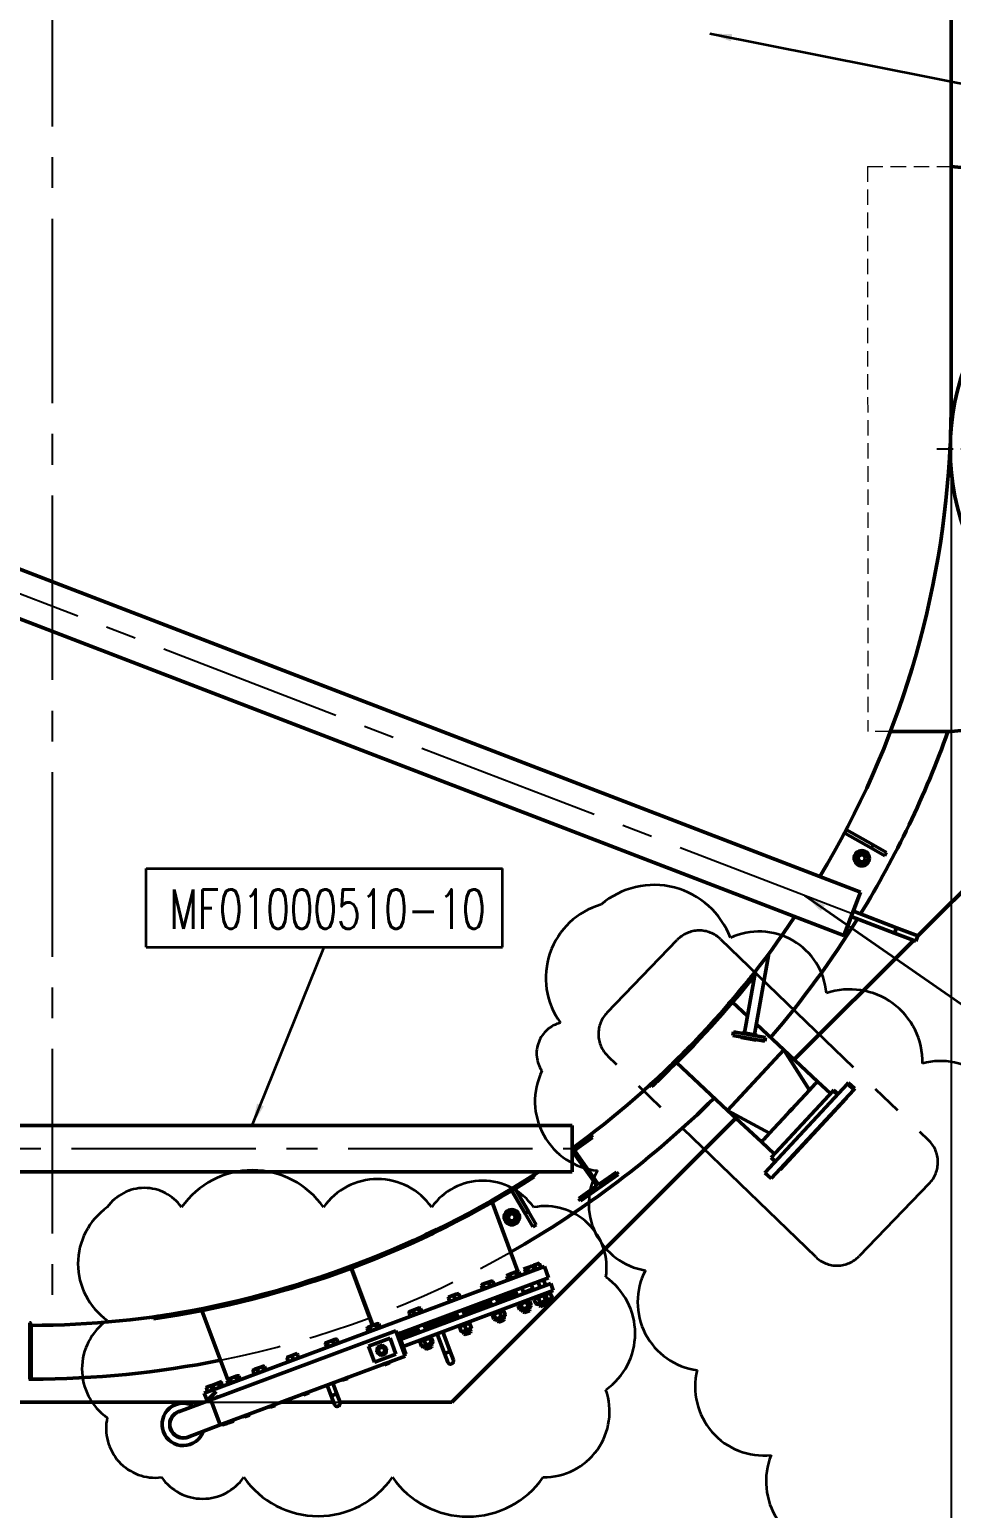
# Model space of a CAD drawing. Header units: inches. Extents: x 0 to 1408, y 0 to 1088.
# Drawn here: x 335 to 455, y 371 to 563.4 of the extents above; entities that cross this region are included whole.
import ezdxf
from ezdxf.enums import TextEntityAlignment as Align

# ---------------------------------------------------------------- set-up
doc = ezdxf.new("R2010")
doc.units = ezdxf.units.IN
doc.header["$LTSCALE"] = 32
doc.header["$MEASUREMENT"] = 0
for name, pattern in [('CENTER', [2, 1.25, -0.25, 0.25, -0.25]), ('CENTER2', [1.125, 0.75, -0.125, 0.125, -0.125]), ('HIDDEN', [0.375, 0.25, -0.125]), ('PHANTOM2', [1.25, 0.625, -0.125, 0.125, -0.125, 0.125, -0.125])]:
    doc.linetypes.add(name, pattern=pattern)
for name, color, linetype, lineweight in [('AM_0', 7, 'Continuous', 50), ('AM_6', 140, 'Continuous', 35), ('Equipment-AM_0', 7, 'Continuous', 50), ('Equipment-AM_3', 6, 'HIDDEN', 25), ('Equipment-AM_5', 92, 'Continuous', 25), ('Equipment-AM_7', 142, 'CENTER', 25), ('Layout-AM_11', 92, 'PHANTOM2', 25), ('Layout-AM_6', 140, 'Continuous', 35)]:
    doc.layers.add(name, color=color, linetype=linetype, lineweight=lineweight)
doc.styles.add('simplex', font='simplex.shx', dxfattribs={"width": 0.75})
doc.styles.get("Standard").update_dxf_attribs({"font": 'ROMANS.SHX', "width": 0.7})
doc.dimstyles.new('METSOPOWER_ANSI$7', dxfattribs={"dimscale": 24, "dimtxt": 0.12, "dimasz": 0.12, "dimexe": 0.1, "dimexo": 0.05, "dimgap": 0.06, "dimtad": 1, "dimtoh": 1, "dimzin": 12, "dimdsep": 46, "dimlunit": 3, "dimtxsty": 'Standard', "dimcen": 0, "dimclrd": 256, "dimclre": 256, "dimclrt": 140, "dimadec": 0, "dimazin": 2, "dimtp": 0.1, "dimtm": 0.1, "dimtfac": 0.71, "dimtmove": 0, "dimatfit": 3, "dimfxl": 1, "dimtzin": 7, "dimlwd": -1, "dimlwe": -1, "dimarcsym": 1})
doc.dimstyles.new('VALMET_ANSI$0', dxfattribs={"dimscale": 48, "dimtxt": 0.12, "dimasz": 0.12, "dimexe": 0.1, "dimexo": 0.05, "dimgap": 0.06, "dimtad": 1, "dimtoh": 1, "dimdec": 5, "dimzin": 7, "dimdsep": 46, "dimlunit": 4, "dimtxsty": 'Standard', "dimcen": 0, "dimclrd": 256, "dimclre": 256, "dimclrt": 140, "dimadec": 0, "dimazin": 2, "dimtp": 0.1, "dimtm": 0.1, "dimtfac": 0.71, "dimtdec": 5, "dimtofl": 0, "dimtmove": 0, "dimatfit": 3, "dimfxl": 1, "dimfrac": 2, "dimtolj": 1, "dimtzin": 7, "dimlwd": -1, "dimlwe": -1, "dimarcsym": 1})

# ---------------------------------------------------------------- blocks, each defined once
blk = doc.blocks.new('*D43')
at = {"layer": 'Defpoints', "color": 0, "transparency": 16777216}
for p in [(443.64, 646.84), (574.2, 646.84), (485.22, 508.84)]:
    blk.add_point(p, dxfattribs=at)
at = {"layer": 'Equipment-AM_5', "linetype": 'ByBlock', "transparency": 16777216}
for p, q in [((445.24, 646.84), (577.4, 646.84)), ((574.2, 512.68), (574.2, 643)), ((486.82, 508.84), (577.4, 508.84))]:
    blk.add_line(p, q, dxfattribs=at)
at = {"layer": 'Equipment-AM_5', "transparency": 16777216}
for points in [[(573.56, 643), (574.84, 643), (574.2, 646.84)], [(573.56, 512.68), (574.84, 512.68), (574.2, 508.84)]]:
    blk.add_solid(points, dxfattribs=at)
at = {"layer": 'Equipment-AM_5', "color": 140, "transparency": 16777216, "insert": (570, 577.84), "char_height": 3.84, "attachment_point": 5, "rotation": 90}
blk.add_mtext('\\A1;11\'-6"', dxfattribs=at)
blk = doc.blocks.new('*D44')
at = {"layer": 'Defpoints', "color": 0, "transparency": 16777216}
for p in [(214.97, 527.96), (454.97, 527.96), (454.97, 306.8)]:
    blk.add_point(p, dxfattribs=at)
at = {"layer": 'Equipment-AM_5', "linetype": 'ByBlock', "transparency": 16777216}
for p, q in [((214.97, 526.36), (214.97, 303.6)), ((454.97, 526.36), (454.97, 303.6)), ((218.81, 306.8), (451.13, 306.8))]:
    blk.add_line(p, q, dxfattribs=at)
at = {"layer": 'Equipment-AM_5', "transparency": 16777216}
for points in [[(218.81, 307.44), (218.81, 306.16), (214.97, 306.8)], [(451.13, 307.44), (451.13, 306.16), (454.97, 306.8)]]:
    blk.add_solid(points, dxfattribs=at)
at = {"layer": 'Equipment-AM_5', "color": 140, "transparency": 16777216, "char_height": 3.84, "attachment_point": 5}
for s, insert in [('\\A1;20\'-0"', (334.97, 311)), ('\\A1;OUTSIDE DIMENSION', (334.97, 302.96))]:
    blk.add_mtext(s, dxfattribs=dict(at, insert=insert))
blk = doc.blocks.new('POW PDM_NO REV')
at = {"layer": 'AM_6'}
for p, q in [((0, 0), (0, 0.32)), ((0, 0.32), (1.45, 0.32)), ((1.45, 0), (1.45, 0.32)), ((0, 0), (1.45, 0))]:
    blk.add_line(p, q, dxfattribs=at)
at = {"layer": 'AM_6', "style": 'simplex', "width": 0.75}
blk.add_attdef('POWP00XXXX', text='', height=0.16, dxfattribs=at).set_placement((0.7384, 0.0265), align=Align.BOTTOM_CENTER)
blk = doc.blocks.new('A$C240c1221')
at = {"layer": 'AM_0'}
for p, q in [((-4.79, -1.06), (-4.88, -0.82)), ((-7, -13.33), (-10.29, -4.31)), ((-47.94, -28.86), (-3.55, -12.69)), ((-25.99, -20.21), (-28.71, -12.74)), ((-25.99, -20.21), (-28.71, -12.75)), ((-25.92, -20.19), (-28.64, -12.72)), ((-25.92, -20.19), (-28.64, -12.72)), ((-7.12, -13.34), (-7.69, -13.55)), ((-7.12, -13.34), (-7.03, -13.31)), ((-6.72, -13.82), (-6.89, -13.37)), ((-6.06, -12.95), (-6.25, -13.02)), ((-5.93, -13.53), (-6.09, -13.08)), ((-5.42, -12.72), (-6.06, -12.95)), ((-5.93, -13.53), (-5.58, -13.41)), ((-5.58, -13.41), (-5.75, -12.96)), ((-4.84, -13.14), (-5.58, -13.41)), ((-4.94, -12.55), (-5.42, -12.72)), ((-4.84, -13.14), (-5.01, -12.69)), ((-4.54, -12.4), (-4.92, -12.54)), ((-4.89, -12.55), (-4.92, -12.54)), ((-4.64, -13.07), (-4.84, -13.14)), ((-4.64, -13.07), (-4.81, -12.61)), ((-4, -12.83), (-4.64, -13.07)), ((-4.2, -12.28), (-4.54, -12.4)), ((-4.2, -12.28), (-4.17, -12.38)), ((-4, -12.83), (-4.17, -12.38)), ((-3.55, -12.69), (-3.01, -14.17)), ((-22.62, -21.31), (-3.01, -14.17)), ((-2.74, -14.91), (-22.35, -22.05)), ((-11.59, -15.59), (-11.75, -15.14)), ((-11.22, -14.83), (-11.69, -15)), ((-11.39, -15.52), (-11.55, -15.07)), ((-10.64, -15.25), (-11.39, -15.52)), ((-10.57, -14.6), (-11.22, -14.83)), ((-10.64, -15.25), (-10.81, -14.8)), ((-10.1, -15.05), (-10.64, -15.25)), ((-10.57, -14.6), (-10.38, -14.53)), ((-10.35, -14.54), (-10.38, -14.53)), ((-10.1, -15.05), (-10.27, -14.6)), ((-8.26, -14.38), (-8.43, -13.93)), ((-8.27, -13.76), (-8.36, -13.79)), ((-7.69, -13.55), (-8.27, -13.76)), ((-8.26, -14.38), (-7.88, -14.24)), ((-7.88, -14.24), (-8.04, -13.79)), ((-7.11, -13.96), (-7.88, -14.24)), ((-7.11, -13.96), (-7.27, -13.51)), ((-6.72, -13.82), (-7.11, -13.96)), ((-6.81, -13.87), (-6.81, -13.86)), ((-6.19, -15.58), (-6.27, -15.35)), ((-5.28, -15), (-5.01, -15.74)), ((-4.13, -15.41), (-4.4, -14.67)), ((-3.41, -15.15), (-3.68, -14.41)), ((-2.41, -15.83), (-2.74, -14.91)), ((-2.41, -15.83), (-22.01, -22.97)), ((-15.75, -16.48), (-16.08, -16.6)), ((-16.04, -16.7), (-16.08, -16.6)), ((-15.88, -17.16), (-16.04, -16.7)), ((-15.21, -16.91), (-15.88, -17.16)), ((-15.08, -16.24), (-15.75, -16.48)), ((-15.21, -16.91), (-15.37, -16.46)), ((-14.54, -16.67), (-15.21, -16.91)), ((-15.08, -16.24), (-14.75, -16.12)), ((-14.75, -16.12), (-14.71, -16.22)), ((-14.54, -16.67), (-14.71, -16.22)), ((-10.66, -17.21), (-14.14, -18.47)), ((-11.59, -15.59), (-11.39, -15.52)), ((-10.74, -16.98), (-10.47, -17.72)), ((-9.58, -17.4), (-9.85, -16.66)), ((-7.31, -15.99), (-9.77, -16.88)), ((-7.23, -16.21), (-9.69, -17.1)), ((-9.62, -17.29), (-7.16, -16.39)), ((-7.39, -15.76), (-7.12, -16.5)), ((-5.47, -17.12), (-7.1, -17.71)), ((-6.23, -16.18), (-6.5, -15.44)), ((-6.19, -15.58), (-6.42, -15.66)), ((-6.18, -15.83), (-6.34, -15.88)), ((-6.27, -16.07), (-5.05, -15.62)), ((-6.11, -16.01), (-6.18, -15.83)), ((-5.82, -17.31), (-5.84, -17.25)), ((-5.47, -17.12), (-5.53, -16.97)), ((-5.48, -17.24), (-5.3, -17.73)), ((-5.05, -16.8), (-4.99, -16.94)), ((-3.37, -16.35), (-4.99, -16.94)), ((-4.89, -17.02), (-4.7, -17.52)), ((-4.39, -17.52), (-3.75, -17.29)), ((-4.34, -16.82), (-4.16, -17.32)), ((-3.75, -17.29), (-3.28, -17.12)), ((-3.71, -16.55), (-3.74, -16.49)), ((-3.71, -16.48), (-3.73, -16.49)), ((-3.6, -16.55), (-3.42, -17.05)), ((-3.48, -16.42), (-3.51, -16.4)), ((-3.36, -17.52), (-3.48, -17.19)), ((-3.37, -16.35), (-3.42, -16.2)), ((-3.4, -16.48), (-3.22, -16.98)), ((-2.65, -16.09), (-3.37, -16.35)), ((-3.36, -17.52), (-2.64, -17.26)), ((-3.26, -17.11), (-2.87, -16.97)), ((-3.26, -17.11), (-3.24, -17.07)), ((-3.01, -16.24), (-3.02, -16.22)), ((-2.54, -16.85), (-2.87, -16.97)), ((-2.76, -16.25), (-2.8, -16.14)), ((-2.76, -16.25), (-2.58, -16.74)), ((-2.64, -17.26), (-2.76, -16.93)), ((-2.71, -17.41), (-2.64, -17.26)), ((-2.65, -16.09), (-2.7, -15.94)), ((-2.54, -16.85), (-2.58, -16.74)), ((-54.47, -19.15), (-54.56, -18.91)), ((-44.88, -27.13), (-48.17, -18.11)), ((-21.04, -19.04), (-21.2, -18.59)), ((-21.16, -18.45), (-21.18, -18.49)), ((-20.97, -18.38), (-21.16, -18.45)), ((-20.49, -18.84), (-21.04, -19.04)), ((-20.33, -18.15), (-20.97, -18.38)), ((-20.49, -18.84), (-20.66, -18.39)), ((-19.75, -18.57), (-20.49, -18.84)), ((-20.33, -18.15), (-19.85, -17.98)), ((-19.75, -18.57), (-19.92, -18.12)), ((-19.75, -18.57), (-19.55, -18.5)), ((-19.55, -18.5), (-19.72, -18.04)), ((-15.03, -18.8), (-19.23, -20.33)), ((-14.95, -19.02), (-19.14, -20.55)), ((-19.08, -20.73), (-14.88, -19.2)), ((-15.11, -18.57), (-14.84, -19.31)), ((-13.95, -18.99), (-14.22, -18.25)), ((-10.58, -17.43), (-14.06, -18.69)), ((-13.99, -18.88), (-10.51, -17.61)), ((-10.51, -18.78), (-10.45, -18.93)), ((-8.82, -18.34), (-10.45, -18.93)), ((-10.34, -19.01), (-10.16, -19.51)), ((-10.14, -18.94), (-9.96, -19.43)), ((-10.08, -18.8), (-10.11, -18.81)), ((-10.08, -18.8), (-10.06, -18.86)), ((-9.55, -19.4), (-8.91, -19.17)), ((-9.4, -18.67), (-9.22, -19.16)), ((-8.82, -19.51), (-8.94, -19.18)), ((-8.91, -19.17), (-8.72, -19.1)), ((-8.82, -18.34), (-8.88, -18.19)), ((-8.86, -18.47), (-8.68, -18.96)), ((-8.72, -19.1), (-8.7, -19.06)), ((-7.15, -17.56), (-7.1, -17.71)), ((-7.02, -17.8), (-6.84, -18.29)), ((-6.73, -17.58), (-6.71, -17.63)), ((-6.7, -18.36), (-6.61, -18.33)), ((-6.63, -17.66), (-6.45, -18.15)), ((-6.61, -18.33), (-6.03, -18.12)), ((-6.49, -18.23), (-6.35, -18.61)), ((-6.35, -18.61), (-5.47, -18.29)), ((-6.35, -18.61), (-6.2, -18.68)), ((-5.54, -18.44), (-6.2, -18.68)), ((-6.03, -18.12), (-5.45, -17.91)), ((-5.86, -17.38), (-5.68, -17.87)), ((-5.47, -18.29), (-5.61, -17.9)), ((-5.54, -18.44), (-5.47, -18.29)), ((-5.45, -17.91), (-5.36, -17.87)), ((-5.36, -17.87), (-5.3, -17.73)), ((-4.59, -17.59), (-4.39, -17.52)), ((-4.37, -17.51), (-4.25, -17.84)), ((-4.25, -17.84), (-3.36, -17.52)), ((-4.25, -17.84), (-4.1, -17.92)), ((-3.43, -17.67), (-4.1, -17.92)), ((-3.43, -17.67), (-3.36, -17.52)), ((-3.41, -17.64), (-3.38, -17.65)), ((-2.71, -17.41), (-3.38, -17.65)), ((-22.96, -20.93), (-47.08, -29.72)), ((-26.52, -21.03), (-26.69, -20.58)), ((-26.53, -20.41), (-26.62, -20.44)), ((-25.96, -20.2), (-26.53, -20.41)), ((-26.14, -20.89), (-26.52, -21.03)), ((-26.14, -20.89), (-26.3, -20.44)), ((-25.37, -20.61), (-26.14, -20.89)), ((-25.96, -20.2), (-25.38, -19.99)), ((-25.78, -20.79), (-25.79, -20.77)), ((-25.78, -20.79), (-25.79, -20.77)), ((-25.71, -20.76), (-25.72, -20.74)), ((-25.71, -20.76), (-25.72, -20.74)), ((-25.37, -20.61), (-25.53, -20.16)), ((-25.29, -19.96), (-25.38, -19.99)), ((-25.37, -20.61), (-24.98, -20.47)), ((-24.98, -20.47), (-25.15, -20.02)), ((-22.96, -20.93), (-21.77, -24.22)), ((-22.71, -21.05), (-22.9, -21.12)), ((-22.71, -21.05), (-21.65, -23.97)), ((-20.11, -20.65), (-22.54, -21.53)), ((-20.03, -20.87), (-22.46, -21.75)), ((-22.39, -21.94), (-19.96, -21.06)), ((-20.19, -20.43), (-19.92, -21.17)), ((-19.04, -20.84), (-19.31, -20.1)), ((-15.89, -23.68), (-16.83, -21.09)), ((-14.87, -20.37), (-14.82, -20.52)), ((-13.19, -19.93), (-14.82, -20.52)), ((-14.67, -20.47), (-14.63, -20.57)), ((-14.63, -20.57), (-14.45, -21.07)), ((-14.45, -20.39), (-14.44, -20.4)), ((-14.45, -21.07), (-14.41, -21.17)), ((-14.41, -21.17), (-14.08, -21.05)), ((-14.19, -21.09), (-14.07, -21.42)), ((-14.08, -21.05), (-13.42, -20.81)), ((-14.07, -21.42), (-13.18, -21.1)), ((-13.97, -20.33), (-13.79, -20.83)), ((-13.42, -20.81), (-13.08, -20.69)), ((-13.3, -20.09), (-13.34, -19.98)), ((-13.3, -20.09), (-13.12, -20.58)), ((-13.18, -21.1), (-13.3, -20.77)), ((-13.25, -21.25), (-13.18, -21.1)), ((-13.19, -19.93), (-13.24, -19.78)), ((-13.08, -20.69), (-13.12, -20.58)), ((-10.08, -19.56), (-10.05, -19.58)), ((-10.02, -19.57), (-9.55, -19.4)), ((-9.85, -19.44), (-9.7, -19.83)), ((-9.85, -19.51), (-9.83, -19.5)), ((-9.7, -19.83), (-8.82, -19.51)), ((-9.7, -19.83), (-9.55, -19.9)), ((-8.89, -19.66), (-9.55, -19.9)), ((-8.89, -19.66), (-8.82, -19.51)), ((-31.95, -23.01), (-32.12, -22.56)), ((-31.59, -22.25), (-32.06, -22.42)), ((-31.75, -22.94), (-31.95, -23.01)), ((-31.75, -22.94), (-31.92, -22.49)), ((-31.01, -22.67), (-31.75, -22.94)), ((-31.59, -22.25), (-30.94, -22.02)), ((-31.01, -22.67), (-31.18, -22.22)), ((-31.01, -22.67), (-30.47, -22.47)), ((-30.75, -21.94), (-30.94, -22.02)), ((-30.47, -22.47), (-30.63, -22.02)), ((-26.52, -22.91), (-23.71, -21.89)), ((-25.76, -24.99), (-26.52, -22.91)), ((-25.39, -23.37), (-25.33, -23.03)), ((-25.01, -22.91), (-25.33, -23.03)), ((-24.69, -22.8), (-25.01, -22.91)), ((-24.43, -23.02), (-24.69, -22.8)), ((-24.17, -23.23), (-24.43, -23.02)), ((-22.95, -23.97), (-23.71, -21.89)), ((-19.96, -22.23), (-19.9, -22.37)), ((-18.28, -21.78), (-19.9, -22.37)), ((-19.8, -22.45), (-19.61, -22.95)), ((-19.53, -23.01), (-19.5, -23.02)), ((-19.5, -23.02), (-19.3, -22.95)), ((-19.3, -22.95), (-18.66, -22.72)), ((-19.28, -22.94), (-19.16, -23.27)), ((-19.25, -22.25), (-19.07, -22.75)), ((-19.16, -23.27), (-18.27, -22.95)), ((-18.66, -22.72), (-18.19, -22.55)), ((-18.65, -21.92), (-18.62, -21.91)), ((-18.62, -21.97), (-18.65, -21.92)), ((-18.51, -21.98), (-18.33, -22.48)), ((-18.27, -22.95), (-18.41, -22.56)), ((-18.36, -22.61), (-18.39, -22.62)), ((-18.34, -23.1), (-18.27, -22.95)), ((-18.28, -21.78), (-18.33, -21.63)), ((-18.31, -21.91), (-18.13, -22.41)), ((-18.17, -22.54), (-18.15, -22.5)), ((-17.57, -21.36), (-16.63, -23.95)), ((-14.07, -21.42), (-13.92, -21.49)), ((-13.25, -21.25), (-13.92, -21.49)), ((-45.89, -33.01), (-21.77, -24.22)), ((-36.83, -24.16), (-37.16, -24.28)), ((-37.16, -24.28), (-37.13, -24.38)), ((-36.96, -24.84), (-37.13, -24.38)), ((-36.3, -24.59), (-36.96, -24.84)), ((-36.83, -24.16), (-36.17, -23.92)), ((-36.3, -24.59), (-36.46, -24.14)), ((-36.3, -24.59), (-35.63, -24.35)), ((-35.83, -23.8), (-36.17, -23.92)), ((-35.79, -23.9), (-35.83, -23.8)), ((-35.63, -24.35), (-35.79, -23.9)), ((-25.76, -24.99), (-22.95, -23.97)), ((-25.45, -23.7), (-25.39, -23.37)), ((-25.45, -23.7), (-25.19, -23.92)), ((-25.19, -23.92), (-24.92, -24.14)), ((-24.6, -24.02), (-24.92, -24.14)), ((-24.61, -25.26), (-23.73, -24.94)), ((-24.28, -23.91), (-24.6, -24.02)), ((-24.22, -23.57), (-24.28, -23.91)), ((-24.17, -23.23), (-24.22, -23.57)), ((-23.8, -25.09), (-23.73, -24.94)), ((-23.73, -24.94), (-23.73, -24.94)), ((-21.83, -24.04), (-21.65, -23.97)), ((-19.16, -23.27), (-19.01, -23.35)), ((-18.34, -23.1), (-19.01, -23.35)), ((-15.89, -23.68), (-16.63, -23.95)), ((-16.63, -23.95), (-16.23, -25.06)), ((-15.49, -24.79), (-15.89, -23.68)), ((-44.79, -27.06), (-44.22, -26.85)), ((-43.64, -26.64), (-44.22, -26.85)), ((-43.63, -27.26), (-43.79, -26.81)), ((-43.55, -26.61), (-43.64, -26.64)), ((-43.25, -27.12), (-43.41, -26.67)), ((-41.41, -26.46), (-41.57, -26)), ((-41.34, -25.8), (-41.53, -25.87)), ((-40.86, -26.26), (-41.41, -26.46)), ((-41.34, -25.8), (-40.69, -25.57)), ((-40.86, -26.26), (-41.03, -25.81)), ((-40.86, -26.26), (-40.12, -25.99)), ((-40.22, -25.4), (-40.69, -25.57)), ((-40.12, -25.99), (-40.28, -25.53)), ((-40.17, -25.4), (-40.2, -25.39)), ((-39.92, -25.91), (-40.12, -25.99)), ((-39.92, -25.91), (-40.09, -25.46)), ((-30.07, -27.25), (-29.18, -26.93)), ((-29.25, -27.08), (-29.18, -26.93)), ((-29.18, -26.93), (-29.18, -26.92)), ((-24.61, -25.26), (-24.46, -25.33)), ((-24.61, -25.26), (-24.61, -25.26)), ((-23.8, -25.09), (-24.46, -25.33)), ((-47.72, -29.95), (-46.38, -28.64)), ((-47.71, -28.12), (-47.37, -28)), ((-47.71, -28.12), (-47.67, -28.22)), ((-47.51, -28.68), (-47.67, -28.22)), ((-47.51, -28.68), (-46.86, -28.44)), ((-46.99, -27.86), (-47.37, -28)), ((-46.86, -28.44), (-47.03, -27.99)), ((-46.97, -27.85), (-46.5, -27.68)), ((-46.66, -28.37), (-46.86, -28.44)), ((-46.66, -28.37), (-46.83, -27.92)), ((-46.66, -28.37), (-45.92, -28.1)), ((-45.85, -27.45), (-46.5, -27.68)), ((-45.92, -28.1), (-46.09, -27.65)), ((-45.58, -27.97), (-45.92, -28.1)), ((-45.66, -27.37), (-45.85, -27.45)), ((-45.58, -27.97), (-45.74, -27.52)), ((-44.78, -27.69), (-44.95, -27.23)), ((-44.79, -27.06), (-44.88, -27.09)), ((-44.4, -27.55), (-44.78, -27.69)), ((-44.69, -27.67), (-44.69, -27.65)), ((-44.4, -27.55), (-44.56, -27.09)), ((-44.4, -27.55), (-43.63, -27.26)), ((-43.25, -27.12), (-43.63, -27.26)), ((-35.16, -29.1), (-34.27, -28.78)), ((-34.34, -28.93), (-34.27, -28.78)), ((-34.27, -28.78), (-34.27, -28.78)), ((-31.94, -27.93), (-31.43, -29.34)), ((-30.69, -29.07), (-31.2, -27.66)), ((-30.07, -27.25), (-29.92, -27.32)), ((-30.07, -27.25), (-30.07, -27.25)), ((-29.25, -27.08), (-29.92, -27.32)), ((-47.08, -29.72), (-51.31, -31.26)), ((-47.94, -28.86), (-47.59, -29.82)), ((-47.08, -29.72), (-45.89, -33.01)), ((-45.89, -33.01), (-47.08, -29.72)), ((-46.38, -29.46), (-46.16, -29.25)), ((-39.52, -30.69), (-38.64, -30.37)), ((-39.52, -30.69), (-39.37, -30.76)), ((-39.52, -30.69), (-39.52, -30.69)), ((-38.71, -30.52), (-39.37, -30.76)), ((-38.71, -30.52), (-38.64, -30.37)), ((-38.64, -30.37), (-38.64, -30.37)), ((-35.16, -29.1), (-35.01, -29.17)), ((-35.16, -29.1), (-35.16, -29.1)), ((-34.34, -28.93), (-35.01, -29.17)), ((-30.69, -29.07), (-31.43, -29.34)), ((-31.43, -29.34), (-31.02, -30.45)), ((-30.28, -30.18), (-30.69, -29.07)), ((-51.32, -31.24), (-51.25, -31.21)), ((-45.7, -32.94), (-44.98, -32.68)), ((-44.98, -32.68), (-44.09, -32.36)), ((-44.98, -32.68), (-44.98, -32.68)), ((-44.98, -32.68), (-44.83, -32.75)), ((-44.16, -32.51), (-44.83, -32.75)), ((-44.16, -32.51), (-44.09, -32.36)), ((-44.09, -32.36), (-44.09, -32.36)), ((-42.88, -31.91), (-41.99, -31.59)), ((-42.88, -31.91), (-42.88, -31.91)), ((-42.88, -31.91), (-42.72, -31.98)), ((-42.06, -31.74), (-42.72, -31.98)), ((-42.06, -31.74), (-41.99, -31.59)), ((-41.99, -31.59), (-41.99, -31.59)), ((-50.11, -34.55), (-45.89, -33.01)), ((-45.7, -32.94), (-45.7, -32.94)), ((-45.7, -32.94), (-45.55, -33.01)), ((-44.88, -32.77), (-45.55, -33.01)), ((-44.88, -32.77), (-44.87, -32.73))]:
    blk.add_line(p, q, dxfattribs=at)
at = {"layer": 'AM_0', "flags": 128}
for points in [[(-5.58, -12.81), (-5.71, -12.83), (-5.76, -12.84)], [(-5.23, -12.68), (-5.15, -12.62), (-5.12, -12.61)], [(-5.12, -12.61), (-5.04, -12.59), (-4.98, -12.59)], [(-5.01, -12.69), (-5, -12.64), (-4.98, -12.58), (-4.95, -12.55), (-4.94, -12.55)], [(-11.69, -15), (-11.71, -15.02), (-11.73, -15.05), (-11.75, -15.14)], [(-11.55, -15.07), (-11.62, -15.02), (-11.68, -15), (-11.69, -15)], [(-10.35, -14.54), (-10.34, -14.55), (-10.27, -14.6)], [(-4.82, -16.88), (-4.83, -16.88), (-4.86, -16.92), (-4.88, -16.98), (-4.89, -17.02)], [(-4.77, -16.89), (-4.79, -16.88), (-4.82, -16.88)], [(-3.57, -16.46), (-3.67, -16.46), (-3.71, -16.48)], [(-3.54, -16.41), (-3.54, -16.42), (-3.57, -16.45), (-3.59, -16.51), (-3.6, -16.55)], [(-3.42, -17.05), (-3.38, -17.08), (-3.33, -17.11), (-3.29, -17.12), (-3.28, -17.12)], [(-21.2, -18.59), (-21.19, -18.5), (-21.18, -18.49)], [(-19.85, -17.98), (-19.88, -17.99), (-19.9, -18.03), (-19.92, -18.12)], [(-19.72, -18.04), (-19.78, -17.99), (-19.84, -17.97), (-19.85, -17.98)], [(-10.34, -19.01), (-10.33, -18.93), (-10.29, -18.88), (-10.28, -18.87)], [(-10.28, -18.87), (-10.25, -18.87), (-10.22, -18.88), (-10.14, -18.94)], [(-8.99, -18.4), (-9.02, -18.42), (-9.03, -18.44)], [(-8.86, -18.47), (-8.92, -18.42), (-8.98, -18.4), (-8.99, -18.4)], [(-8.7, -19.06), (-8.7, -19.06), (-8.68, -18.96)], [(-4.7, -17.52), (-4.67, -17.55), (-4.62, -17.58), (-4.57, -17.59), (-4.57, -17.58)], [(-4.57, -17.58), (-4.54, -17.56), (-4.53, -17.54)], [(-10.02, -19.57), (-10.05, -19.57), (-10.09, -19.56), (-10.16, -19.51)], [(-9.96, -19.43), (-9.98, -19.51), (-10.01, -19.57), (-10.02, -19.57)], [(-32.12, -22.56), (-32.1, -22.48), (-32.07, -22.43), (-32.06, -22.42)], [(-32.06, -22.42), (-32.03, -22.42), (-31.99, -22.43), (-31.92, -22.49)], [(-30.77, -21.95), (-30.79, -21.97), (-30.81, -22)], [(-30.63, -22.02), (-30.7, -21.97), (-30.76, -21.95), (-30.77, -21.95)], [(-19.73, -22.31), (-19.76, -22.33), (-19.77, -22.36), (-19.8, -22.45)], [(-19.68, -22.32), (-19.72, -22.31), (-19.73, -22.31)], [(-19.61, -22.95), (-19.55, -23), (-19.49, -23.02), (-19.48, -23.01)], [(-19.48, -23.01), (-19.45, -23), (-19.44, -22.97)], [(-18.62, -21.91), (-18.55, -21.89), (-18.48, -21.88)], [(-18.51, -21.98), (-18.49, -21.9), (-18.46, -21.85), (-18.45, -21.84)], [(-18.45, -21.84), (-18.42, -21.84), (-18.38, -21.85), (-18.31, -21.91)], [(-18.25, -22.54), (-18.33, -22.59), (-18.36, -22.61)], [(-18.19, -22.55), (-18.22, -22.55), (-18.25, -22.54), (-18.33, -22.48)], [(-18.13, -22.41), (-18.15, -22.49), (-18.18, -22.54), (-18.19, -22.55)], [(-41.51, -25.86), (-41.53, -25.88), (-41.55, -25.91), (-41.57, -26)], [(-41.46, -25.87), (-41.5, -25.86), (-41.51, -25.86)], [(-40.39, -25.46), (-40.3, -25.44), (-40.26, -25.44)], [(-40.28, -25.53), (-40.27, -25.45), (-40.23, -25.4), (-40.22, -25.4)], [(-40.22, -25.4), (-40.19, -25.39), (-40.16, -25.41), (-40.09, -25.46)], [(-47.03, -27.99), (-47.02, -27.94), (-47, -27.89), (-46.97, -27.85), (-46.97, -27.85)], [(-46.79, -27.79), (-46.86, -27.82), (-46.91, -27.86)], [(-46.66, -27.77), (-46.76, -27.78), (-46.79, -27.79)], [(-46.75, -27.78), (-46.75, -27.77), (-46.71, -27.76)], [(-46.71, -27.76), (-46.62, -27.73), (-46.6, -27.73)], [(-46.31, -27.64), (-46.2, -27.57), (-46.15, -27.55)], [(-45.74, -27.52), (-45.73, -27.48), (-45.71, -27.42), (-45.68, -27.39), (-45.68, -27.38)], [(-49.89, -34.47), (-49.96, -34.51), (-50.11, -34.57)]]:
    blk.add_lwpolyline(points, dxfattribs=at)
at = {"layer": 'AM_0'}
blk.add_circle((-24.81, -23.47), 0.394, dxfattribs=at)
for centre, radius, start, end in [((-71.88, 105.9), 126.25, 277.9246, 302.0994), ((-71.88, 105.89), 126, 278.7143, 302.1238), ((-6.99, -13.61), 0.298, 115.2962, 161.1014), ((-7.04, -13.63), 0.303, 59.2958, 104.3547), ((-5.46, -13.62), 0.832, 111.2514, 139.7808), ((-5.12, -13.49), 0.829, 111.1962, 139.836), ((-5.15, -13.51), 0.832, 80.2432, 108.7727), ((-4.94, -12.71), 0.161, 35.8078, 92.2303), ((-4.3, -13.01), 0.652, 111.1425, 142.218), ((-4.32, -13.05), 0.686, 77.1451, 108.4946), ((-10.92, -15.6), 0.829, 111.1962, 139.836), ((-10.95, -15.62), 0.832, 80.2432, 108.7727), ((-10.38, -15.06), 0.499, 112.6908, 148.8403), ((-10.43, -15.08), 0.504, 71.3859, 107.131), ((-8.15, -14.02), 0.289, 114.4821, 161.9155), ((-8.19, -14.03), 0.286, 57.9244, 105.7261), ((-7.38, -14.37), 0.882, 111.1241, 138.9), ((-7.41, -14.39), 0.886, 81.176, 108.8481), ((-15.5, -17.12), 0.684, 111.4624, 142.9459), ((-15.53, -17.13), 0.686, 77.1451, 108.4946), ((-14.82, -16.89), 0.7, 111.8305, 142.5778), ((-14.86, -16.91), 0.706, 77.5871, 108.0526), ((-5.58, -17.47), 0.3, 115.4016, 160.996), ((-5.63, -17.5), 0.303, 59.3345, 104.3159), ((-4.47, -17.27), 0.485, 112.159, 149.3721), ((-4.5, -17.28), 0.487, 70.749, 107.7678), ((-3.71, -17.36), 0.832, 111.2514, 139.7808), ((-4.02, -16.5), 0.829, 260.1881, 288.8278), ((-3.74, -17.37), 0.829, 80.1881, 108.8278), ((-4.05, -16.51), 0.832, 291.2514, 319.7808), ((-3.53, -16.57), 0.162, 35.9049, 92.1331), ((-2.89, -16.87), 0.652, 111.1934, 142.2586), ((-3.38, -16.99), 0.161, 307.7724, 4.2375), ((-3.08, -16.35), 0.652, 257.8101, 288.8833), ((-2.91, -16.91), 0.684, 77.0782, 108.5616), ((-3.12, -16.33), 0.686, 291.5294, 322.8789), ((-71.42, 102.65), 122.72, 277.8936, 278.7298), ((-20.79, -18.83), 0.485, 112.159, 149.3721), ((-20.82, -18.85), 0.487, 70.749, 107.7678), ((-20.02, -18.94), 0.847, 111.4998, 139.5324), ((-20.06, -18.96), 0.854, 80.6082, 108.4077), ((-10.01, -19.1), 0.308, 108.2103, 133.8872), ((-9.51, -19.47), 0.832, 111.2514, 139.7808), ((-9.54, -19.48), 0.829, 80.1881, 108.8278), ((-9.86, -18.62), 0.832, 291.2514, 319.7808), ((-8.97, -18.92), 0.5, 112.7477, 148.7834), ((-9.06, -18.69), 0.501, 251.2666, 287.2502), ((-9.02, -18.95), 0.505, 71.407, 107.1099), ((-9.11, -18.7), 0.504, 292.8884, 328.6428), ((-6.75, -17.89), 0.286, 114.2979, 162.0997), ((-6.79, -17.9), 0.289, 58.1085, 105.5419), ((-6.68, -18.05), 0.289, 238.1085, 285.5419), ((-5.97, -18.24), 0.886, 111.176, 138.8481), ((-6.72, -18.07), 0.286, 294.2979, 342.0997), ((-6.32, -17.28), 0.882, 261.1241, 288.9), ((-6, -18.25), 0.882, 81.1241, 108.9), ((-6.35, -17.29), 0.886, 291.176, 318.8481), ((-5.53, -17.62), 0.3, 239.0761, 284.5743), ((-5.58, -17.63), 0.303, 295.6609, 340.7367), ((-4.54, -17.06), 0.487, 250.749, 287.7678), ((-4.58, -17.07), 0.485, 292.159, 329.3721), ((-26.41, -20.67), 0.286, 114.2979, 162.0997), ((-26.45, -20.69), 0.289, 58.1085, 105.5419), ((-25.63, -21.04), 0.901, 111.41, 138.6141), ((-25.67, -21.06), 0.908, 81.5198, 108.5042), ((-25.26, -20.25), 0.289, 114.4821, 161.9155), ((-25.3, -20.26), 0.286, 57.9244, 105.7261), ((-14.09, -20.99), 0.686, 111.5294, 142.8789), ((-14.3, -20.4), 0.684, 257.0782, 288.5616), ((-14.12, -20.99), 0.684, 77.0782, 108.5616), ((-14.33, -20.41), 0.686, 291.5294, 322.8789), ((-13.41, -20.75), 0.701, 111.8701, 142.5382), ((-13.63, -20.14), 0.702, 257.504, 288.1358), ((-13.45, -20.78), 0.707, 77.6019, 108.0379), ((-13.68, -20.15), 0.706, 291.9682, 322.4401), ((-9.97, -19.22), 0.313, 265.9044, 291.731), ((-9.82, -18.62), 0.829, 260.1881, 288.8278), ((-31.27, -23.04), 0.847, 111.4998, 139.5324), ((-31.32, -23.06), 0.854, 80.6082, 108.4077), ((-30.76, -22.47), 0.487, 112.2562, 149.275), ((-30.79, -22.48), 0.485, 70.6519, 107.865), ((-24.81, -23.47), 0.591, 110.012, 170.012), ((-24.81, -23.47), 0.591, 50.012, 110.012), ((-24.81, -23.47), 0.591, 350.012, 50.012), ((-19.38, -22.7), 0.487, 112.2562, 149.275), ((-19.45, -22.49), 0.485, 250.6519, 287.865), ((-19.41, -22.71), 0.485, 70.6519, 107.865), ((-19.49, -22.5), 0.487, 292.2562, 329.275), ((-18.61, -22.8), 0.849, 111.5326, 139.4997), ((-18.93, -21.91), 0.85, 260.5394, 288.4765), ((-18.65, -22.83), 0.854, 80.6204, 108.3955), ((-18.98, -21.92), 0.853, 291.6137, 319.4185), ((-36.57, -24.81), 0.7, 111.8305, 142.5778), ((-36.61, -24.83), 0.706, 77.5871, 108.0526), ((-35.91, -24.56), 0.686, 111.5294, 142.8789), ((-35.95, -24.57), 0.684, 77.0782, 108.5616), ((-24.81, -23.47), 0.591, 170.012, 230.012), ((-24.81, -23.47), 0.591, 230.012, 290.012), ((-24.81, -23.47), 0.591, 290.012, 350.012), ((-15.86, -24.92), 0.394, 200.012, 20.012), ((-43.9, -27.68), 0.886, 111.176, 138.8481), ((-43.93, -27.68), 0.882, 81.1241, 108.9), ((-43.52, -26.9), 0.286, 114.2979, 162.0997), ((-43.56, -26.92), 0.289, 58.1085, 105.5419), ((-41.14, -26.26), 0.499, 112.6908, 148.8403), ((-41.19, -26.28), 0.504, 71.3859, 107.131), ((-40.39, -26.34), 0.832, 111.2514, 139.7808), ((-40.43, -26.35), 0.829, 80.1881, 108.8278), ((-47.12, -28.64), 0.686, 111.5294, 142.8789), ((-47.16, -28.62), 0.651, 77.8215, 108.8883), ((-46.96, -28.01), 0.161, 35.8078, 92.2303), ((-46.19, -28.46), 0.832, 111.2514, 139.7808), ((-46.23, -28.46), 0.829, 80.1881, 108.8278), ((-45.88, -28.34), 0.832, 80.2432, 108.7727), ((-44.67, -27.33), 0.298, 115.2962, 161.1014), ((-44.72, -27.35), 0.303, 59.2958, 104.3547), ((-50.71, -32.9), 2.76, 59.432, 340.592), ((-30.65, -30.31), 0.394, 200.012, 20.012), ((-50.71, -32.9), 1.77, 101.0448, 298.9792), ((-50.71, -32.9), 1.77, 109.9717, 290.012), ((-50.71, -32.9), 1.75, 110.012, 290.012)]:
    blk.add_arc(centre, radius, start, end, dxfattribs=at)

msp = doc.modelspace()

# ---------------------------------------------------------------- linework, layer by layer
at = {"layer": 'AM_0'}
for p, q in [((454.966297, 514.837808), (454.966297, 597.327808)), ((515.716297, 539.587808), (454.966297, 545.587808)), ((443.177248, 451.188636), (268.966297, 518.061954)), ((441.019873, 445.568481), (268.966297, 511.613661)), ((454.966297, 472.087808), (515.716297, 478.087808)), ((447.070507, 472.087808), (454.966297, 472.087808)), ((450.632756, 445.504267), (466.966297, 461.837808)), ((444.58833, 456.903313), (441.12006, 458.879087)), ((441.236477, 459.100488), (441.360224, 459.317713)), ((444.835824, 457.337763), (441.360224, 459.317713)), ((442.674182, 456.269939), (442.550704, 455.817385)), ((442.674182, 456.269939), (443.127844, 456.389281)), ((443.127844, 456.389281), (443.581507, 456.508623)), ((443.581507, 456.508623), (443.911691, 456.175411)), ((443.911691, 456.175411), (444.241876, 455.842199)), ((444.58833, 456.903313), (444.835824, 457.337763)), ((446.32613, 455.913338), (444.58833, 456.903313)), ((446.573624, 456.347788), (444.835824, 457.337763)), ((446.32613, 455.913338), (446.573624, 456.347788)), ((442.550704, 455.817385), (442.427226, 455.36483)), ((442.757411, 455.031618), (442.427226, 455.36483)), ((443.087595, 454.698406), (442.757411, 455.031618)), ((443.541258, 454.817748), (443.087595, 454.698406)), ((443.99492, 454.937091), (443.541258, 454.817748)), ((444.118398, 455.389645), (443.99492, 454.937091)), ((444.241876, 455.842199), (444.118398, 455.389645)), ((443.177248, 451.188636), (441.019873, 445.568481)), ((443.188918, 451.184156), (441.031543, 445.564002)), ((443.177248, 451.188636), (443.188918, 451.184156)), ((447.846101, 446.573964), (442.244618, 448.724172)), ((447.577325, 445.873779), (441.975842, 448.023986)), ((447.577325, 445.873779), (447.846101, 446.573964)), ((450.646842, 445.49886), (447.846101, 446.573964)), ((434.541788, 429.413299), (450.052237, 444.923749)), ((441.031543, 445.564002), (441.019873, 445.568481)), ((450.378066, 444.798675), (447.577325, 445.873779)), ((450.378066, 444.798675), (450.646842, 445.49886)), ((429.381765, 432.659401), (431.241438, 443.206131)), ((429.504646, 440.929077), (428.086742, 432.887748)), ((428.779156, 439.565741), (428.595852, 439.736517)), ((429.402797, 440.351464), (429.227146, 440.515111)), ((426.341888, 437.05284), (426.343889, 437.050976)), ((426.526947, 436.880428), (428.47134, 435.068909)), ((426.619831, 433.019476), (426.533007, 432.527072)), ((426.619831, 433.019476), (430.805264, 432.281471)), ((427.780221, 432.941796), (427.758515, 432.818695)), ((427.780221, 432.941796), (429.688286, 432.605353)), ((429.61822, 434.000404), (433.201245, 430.662233)), ((426.533007, 432.527072), (430.71844, 431.789067)), ((427.640916, 432.331718), (427.630063, 432.270167)), ((427.630063, 432.270167), (429.599678, 431.922871)), ((429.599678, 431.922871), (429.610531, 431.984421)), ((429.66658, 432.482252), (429.688286, 432.605353)), ((430.71844, 431.789067), (430.805264, 432.281471)), ((419.013993, 429.187444), (419.015993, 429.18558)), ((419.199051, 429.015032), (425.873349, 422.796838)), ((425.873349, 422.796838), (433.201245, 430.662233)), ((437.591233, 426.572245), (433.201245, 430.662233)), ((433.201245, 430.662233), (436.518088, 425.420385)), ((415.947664, 425.89387), (415.764268, 426.064733)), ((416.679607, 426.578692), (416.496304, 426.749469)), ((430.714691, 414.698632), (441.492061, 426.26652)), ((431.529272, 416.673209), (439.612299, 425.349126)), ((431.537814, 413.931759), (442.315183, 425.499647)), ((436.518088, 425.420385), (435.382522, 424.201526)), ((437.289844, 426.248749), (436.518088, 425.420385)), ((437.513487, 426.488797), (437.289844, 426.248749)), ((437.571641, 426.551216), (437.513487, 426.488797)), ((437.571641, 426.551216), (437.589054, 426.569907)), ((439.283208, 424.995895), (437.591233, 426.572245)), ((439.612299, 425.349126), (439.709248, 425.453186)), ((439.612299, 425.349126), (440.161048, 424.837877)), ((440.257997, 424.941937), (439.709248, 425.453186)), ((441.492061, 426.26652), (441.621326, 426.405267)), ((441.492061, 426.26652), (442.315183, 425.499647)), ((442.444449, 425.638394), (441.621326, 426.405267)), ((442.315183, 425.499647), (442.444449, 425.638394)), ((432.691248, 415.07811), (441.279464, 424.296271)), ((434.678063, 423.445394), (434.305685, 423.045703)), ((435.382522, 424.201526), (434.678063, 423.445394)), ((441.233735, 424.338875), (441.279464, 424.296271)), ((441.279464, 424.296271), (441.382473, 424.406835)), ((441.382473, 424.406835), (441.336744, 424.449439)), ((389.966297, 384.837808), (426.935635, 421.807146)), ((425.873349, 422.796838), (430.263337, 418.70685)), ((431.336483, 419.85871), (425.873349, 422.796838)), ((433.176508, 421.8337), (432.472048, 421.077569)), ((433.548885, 422.233392), (433.176508, 421.8337)), ((433.927285, 422.639547), (433.548885, 422.233392)), ((434.305685, 423.045703), (433.927285, 422.639547)), ((405.613306, 420.847808), (268.466297, 420.847808)), ((405.613306, 420.847808), (405.613306, 414.827808)), ((405.613306, 417.837808), (408.078954, 419.564273)), ((408.078954, 419.564273), (408.288309, 419.265282)), ((431.336483, 419.85871), (430.564727, 419.030346)), ((432.472048, 421.077569), (431.336483, 419.85871)), ((408.288309, 419.265282), (406.13394, 417.756776)), ((430.263337, 418.70685), (431.955312, 417.1305)), ((430.28293, 418.727879), (430.265516, 418.709188)), ((430.341083, 418.790298), (430.28293, 418.727879)), ((430.564727, 419.030346), (430.341083, 418.790298)), ((408.710241, 413.188279), (405.859566, 417.259464)), ((406.072546, 417.408594), (408.923221, 413.337409)), ((431.529272, 416.673209), (432.07802, 416.161961)), ((405.613306, 414.827808), (268.466297, 414.827808)), ((411.635128, 414.48553), (406.703833, 411.0326)), ((409.271403, 413.276015), (411.425773, 414.784521)), ((411.425773, 414.784521), (411.635128, 414.48553)), ((430.714691, 414.698632), (431.537814, 413.931759)), ((432.645519, 415.120714), (432.691248, 415.07811)), ((399.519799, 409.396495), (397.784728, 412.345939)), ((399.95076, 409.650016), (398.212895, 412.60421)), ((406.494477, 411.331591), (408.648847, 412.840097)), ((397.452834, 409.652445), (397.882945, 409.839677)), ((397.882945, 409.839677), (398.260149, 409.560806)), ((406.703833, 411.0326), (406.494477, 411.331591)), ((396.969814, 408.999108), (396.916906, 408.533005)), ((397.29411, 408.254133), (396.916906, 408.533005)), ((397.022722, 409.465212), (396.969814, 408.999108)), ((397.022722, 409.465212), (397.452834, 409.652445)), ((397.671314, 407.975262), (397.29411, 408.254133)), ((398.101426, 408.162494), (397.671314, 407.975262)), ((398.531538, 408.349727), (398.101426, 408.162494)), ((398.260149, 409.560806), (398.637353, 409.281934)), ((398.584445, 408.81583), (398.531538, 408.349727)), ((398.637353, 409.281934), (398.584445, 408.81583)), ((399.519799, 409.396495), (399.95076, 409.650016)), ((400.533885, 407.672653), (399.519799, 409.396495)), ((400.964845, 407.926174), (399.95076, 409.650016)), ((400.533885, 407.672653), (400.964845, 407.926174)), ((335.04963, 395.159954), (335.04963, 387.837917)), ((335.196324, 394.838028), (335.0683, 395.159919)), ((335.216297, 394.838068), (335.216297, 387.838054)), ((334.882963, 387.837917), (335.04963, 387.837917)), ((335.04963, 387.837917), (335.04963, 387.837835)), ((335.132963, 387.837917), (336.466297, 387.837917)), ((336.466297, 387.846666), (336.466297, 387.837917)), ((279.966297, 384.837808), (357.72138, 384.833494)), ((367.74279, 384.832938), (374.57353, 384.832559)), ((375.411874, 384.837808), (389.966297, 384.837808)), ((353.402098, 381.430153), (353.383694, 381.426016))]:
    msp.add_line(p, q, dxfattribs=at)
for centre, radius in [((485.216297, 508.837808), 30.375), ((443.334551, 455.603515), 1), ((443.334551, 455.603515), 0.5), ((443.334551, 455.603515), 0.45005), ((397.77713, 408.907469), 1), ((397.77713, 408.907469), 0.5), ((397.77713, 408.907469), 0.45005)]:
    msp.add_circle(centre, radius, dxfattribs=at)
for centre, radius, start, end in [((335.288205, 514.837808), 119.678091, 357.94370345, 0), ((335.288205, 514.837808), 119.678091, 329.01178178, 357.47288156), ((334.966297, 514.837808), 127, 328.43879829, 340.32927509), ((443.334551, 455.603515), 0.8125, 104.73851958, 164.73851958), ((443.334551, 455.603515), 0.8125, 44.73851958, 104.73851958), ((443.334551, 455.603515), 0.8125, 344.73851958, 44.73851958), ((443.334551, 455.603515), 0.8125, 164.73851958, 224.73851958), ((443.334551, 455.603515), 0.8125, 224.73851958, 284.73851958), ((443.334551, 455.603515), 0.8125, 284.73851958, 344.73851958), ((334.966297, 514.837808), 120, 306.06658826, 326.16255749), ((334.966297, 514.837808), 127, 319.45177829, 328.09441163), ((322.885169, 526.093344), 136.75, 313.30505402, 320.74721392), ((322.885169, 526.093344), 136.5, 319.06025939, 320.75403871), ((322.930159, 526.056865), 136.44208, 320.75394941, 321.1748718), ((323.034254, 525.972349), 136.557996, 320.74694579, 321.15978234), ((322.885169, 526.093344), 136.5, 313.29822923, 314.99200855), ((322.924735, 526.051044), 136.44208, 312.87739615, 313.29831854), ((322.924812, 526.050973), 136.691977, 312.88499393, 313.30514316), ((334.966297, 514.837808), 127, 299.56360141, 314.60048966), ((406.277334, 417.551988), 0.25, 125, 215), ((405.654778, 417.11607), 0.25, 35, 99.54876168), ((334.966297, 514.837808), 120, 279.24138358, 303.54867112), ((408.505453, 413.044885), 0.25, 305, 35), ((409.128009, 413.480803), 0.25, 215, 305), ((397.77713, 408.907469), 0.8125, 173.52403403, 233.52403403), ((397.77713, 408.907469), 0.8125, 113.52403403, 173.52403403), ((397.77713, 408.907469), 0.8125, 233.52403403, 293.52403403), ((397.77713, 408.907469), 0.8125, 53.52403403, 113.52403403), ((397.77713, 408.907469), 0.8125, 293.52403403, 353.52403403), ((397.77713, 408.907469), 0.8125, 353.52403403, 53.52403403), ((335.288205, 514.837808), 119.678091, 269.86084732, 269.95605324), ((334.966297, 514.837808), 127, 270.11278704, 281.2983479), ((334.966297, 514.837808), 127, 270.03759566, 270.11278704)]:
    msp.add_arc(centre, radius, start, end, dxfattribs=at)
at = {"layer": 'AM_6', "linetype": 'CENTER2'}
msp.add_lwpolyline([(462.312741, 419.77477, 0.52056705), (451.248049, 428.906855, 0.52056705), (451.248049, 428.906855, 0.52056705), (438.740135, 438.038941, 0.52056705), (438.740135, 438.038941, 0.52056705), (426.232222, 445.248482, 0.52056705), (426.232222, 445.248482, 0.52056705), (409.394644, 449.574207, 0.52056705), (404.102838, 434.193853, 0.52056705), (404.102838, 434.193853, 0.52056705), (401.697469, 427.945585, 0.52056705), (408.91357, 414.968411, 0.52056705), (408.91357, 414.968411, 0.52056705), (415.16753, 401.991236, 0.52056705), (415.16753, 401.991236, 0.52056705), (421.902557, 389.014062, 0.52056705), (421.902557, 389.014062, 0.52056705), (431.524028, 377.959433, 0.52056705), (431.524028, 377.959433, 0.52056705), (439.702283, 365.462896, 0.52056705)], format="xyb", dxfattribs=at)
for points in [[(424.958732, 445.079234), (452.023934, 418.942672, -0.4142135624), (452.12266, 413.286679), (442.994344, 403.834031, -0.4142135624), (437.338351, 403.735305), (410.273149, 429.871867, -0.4142135624), (410.174423, 435.52786), (419.302739, 444.980508, -0.4142135624)], [(345.115365, 410.200995, 0.52056705), (345.115365, 395.50908, 0.52056705), (345.115365, 382.831386, 0.52056705), (352.176125, 375.079376, 0.52056705), (362.887816, 375.079376, 0.52056705), (382.246317, 375.079376, 0.52056705), (401.8627, 375.079376, 0.52056705), (410.026573, 386.476646, 0.52056705), (410.026573, 401.112103, 0.52056705), (400.624911, 410.200995, 0.52056705), (387.344476, 410.200995, 0.52056705), (373.265372, 410.200995, 0.52056705), (354.788246, 410.200995, 0.52056705)]]:
    msp.add_lwpolyline(points, format="xyb", close=True, dxfattribs=at)
at = {"layer": 'Equipment-AM_0'}
msp.add_arc((334.966297, 514.837808), 120, 270.11936629, 292.02232634, dxfattribs=at)
at = {"layer": 'Equipment-AM_3', "linetype": 'CENTER2'}
for p, q in [((337.966297, 898.800302), (337.956932, 395.189475)), ((357.72138, 384.833494), (367.74279, 384.832938)), ((374.57353, 384.832559), (375.413848, 384.832513))]:
    msp.add_line(p, q, dxfattribs=at)
at = {"layer": 'Equipment-AM_3', "lineweight": 18, "ltscale": 0.25}
for p, q in [((444.093178, 545.586883), (454.988967, 545.587808)), ((444.093178, 545.586883), (444.115849, 472.086883)), ((447.093178, 472.087808), (444.115849, 472.08689))]:
    msp.add_line(p, q, dxfattribs=at)
at = {"layer": 'Equipment-AM_3'}
msp.add_arc((334.966297, 514.837808), 127, 281.2983479, 299.56360141, dxfattribs=at)
at = {"layer": 'Equipment-AM_7', "linetype": 'CENTER2'}
for p, q in [((442.09856, 448.378559), (268.966297, 514.837808)), ((268.466297, 417.837808), (405.613306, 417.837808))]:
    msp.add_line(p, q, dxfattribs=at)
at = {"layer": 'Layout-AM_11', "ltscale": 0.25}
msp.add_line((485.216297, 508.837808), (453.117766, 508.837808), dxfattribs=at)

# ---------------------------------------------------------------- block references
at = {"layer": 'Equipment-AM_3', "linetype": 'CENTER2', "rotation": 0.4263908244290869}
msp.add_blockref('A$C240c1221', (405.471072, 415.233322), dxfattribs=at)
at = {"layer": 'Equipment-AM_7', "linetype": 'CENTER2'}
ref = msp.add_blockref('POW PDM_NO REV', (350.166669, 444.046906), dxfattribs=dict(at, xscale=32, yscale=32, zscale=32))
ref.add_attrib('POWP00XXXX', 'MF01000510-10', dxfattribs={"layer": 'AM_6', "height": 5.12, "style": 'simplex', "width": 0.7}).set_placement((373.796014, 444.89377), align=Align.BOTTOM_CENTER)

# ---------------------------------------------------------------- dimensions: what is measured, and where the dimension line sits
at = {"layer": 'Equipment-AM_5'}
dim = msp.add_linear_dim(base=(574.204872, 646.837808), p1=(485.216297, 508.837808), p2=(443.637735, 646.837808), angle=90, dimstyle='VALMET_ANSI$0', override={"dimscale": 32}, dxfattribs=at)
dim.commit()
dim.dimension.update_dxf_attribs({"geometry": '*D43', "text_midpoint": (569.999158, 577.837808)})
dim = msp.add_linear_dim(base=(454.966297, 306.797023), p1=(214.966297, 527.960182), p2=(454.966297, 527.960182), angle=0, text='<>\\XOUTSIDE DIMENSION', dimstyle='VALMET_ANSI$0', override={"dimscale": 32, "dimpost": ''}, dxfattribs=at)
dim.commit()
dim.dimension.update_dxf_attribs({"geometry": '*D44', "text_midpoint": (334.966297, 306.797023)})

# ---------------------------------------------------------------- leaders
at = {"layer": 'Layout-AM_6'}
for points in [[(423.550311, 562.899683), (594.301608, 528.859151)], [(435.913068, 450.752947), (490.983558, 412.597256)], [(363.965985, 420.847808), (373.366668, 444.046906)]]:
    msp.add_leader(points, dimstyle='METSOPOWER_ANSI$7', override={"dimgap": 0.06, "dimtad": 0, "dimdec": 4}, dxfattribs=at)

doc.saveas('drawing.dxf')
